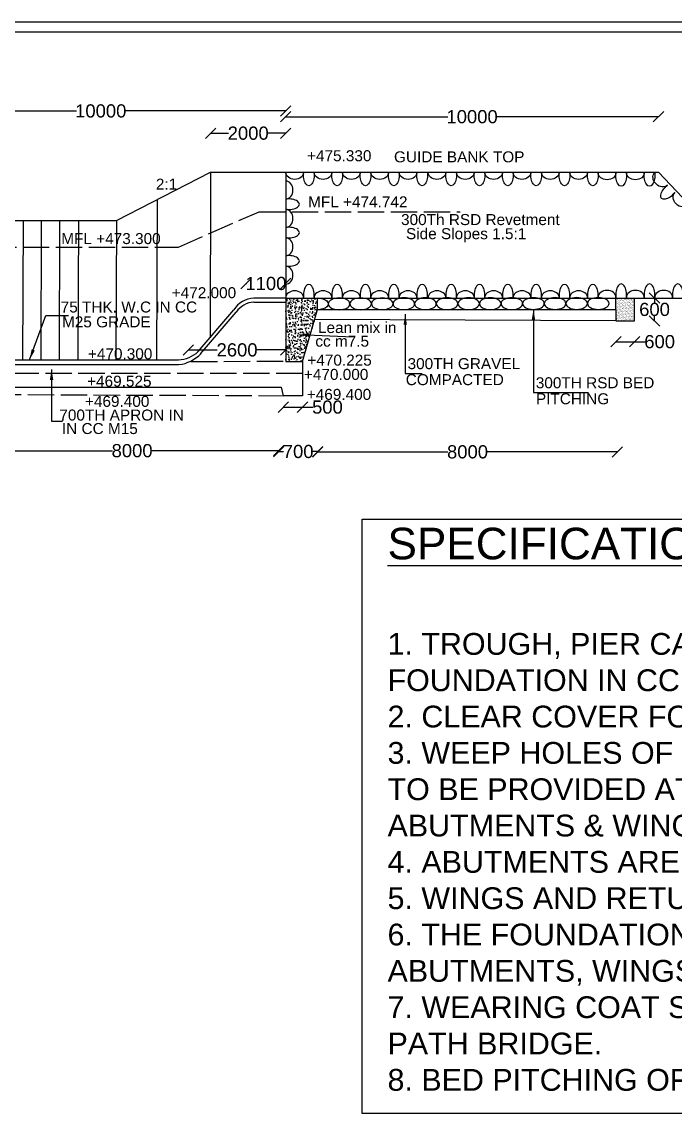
# Model space of a CAD drawing. Header units: millimetres. Extents: x 5124 to 6568637, y 2311 to 91879094.
# Drawn here: x 3373999 to 3379945, y 45955073 to 45965025 of the extents above; entities that cross this region are included whole.
import ezdxf

# ---------------------------------------------------------------- set-up
doc = ezdxf.new("R2010")
doc.units = ezdxf.units.MM
doc.header["$MEASUREMENT"] = 0
doc.linetypes.add('ACAD_ISO02W100', pattern=[15, 12, -3])
for name, color, linetype in [('DIMENSION', 7, 'Continuous'), ('DRAWING', 7, 'Continuous'), ('TEXT', 7, 'Continuous')]:
    doc.layers.add(name, color=color, linetype=linetype)
doc.styles.get("Standard").update_dxf_attribs({"font": 'arial.ttf', "height": 120})
doc.dimstyles.get("Standard").update_dxf_attribs({"dimtxt": 200, "dimasz": 110, "dimexe": 0.18, "dimexo": 0.0625, "dimgap": 0.09, "dimtad": 0, "dimtih": 1, "dimtoh": 1, "dimdec": 0, "dimzin": 0, "dimdsep": 46, "dimtxsty": 'Standard', "dimblk": 'OBLIQUE', "dimcen": 0.09, "dimse1": 1, "dimse2": 1, "dimadec": 0, "dimazin": 0, "dimtfac": 1, "dimtdec": 0, "dimtofl": 0, "dimtmove": 0, "dimatfit": 3, "dimfxl": 1, "dimtolj": 1, "dimtzin": 0, "dimarcsym": 0})

# ---------------------------------------------------------------- blocks, each defined once
blk = doc.blocks.new('_Oblique')
at = {"color": 0, "linetype": 'ByBlock', "lineweight": -2}
blk.add_line((-0.5, -0.5), (0.5, 0.5), dxfattribs=at)
blk = doc.blocks.new('*D89')
at = {"layer": 'Defpoints', "color": 0, "transparency": 16777216}
for p in [(3376401, 45964214.8), (3373033.4, 45963627.2), (3376401, 45963658.7)]:
    blk.add_point(p, dxfattribs=at)
at = {"layer": 'DIMENSION', "color": 0, "lineweight": -2, "transparency": 16777216}
for p, q in [((3373033.4, 45964214.8), (3374497.1, 45964214.8)), ((3376401, 45964214.8), (3374937.2, 45964214.8))]:
    blk.add_line(p, q, dxfattribs=at)
at = {"layer": 'DIMENSION', "color": 0, "lineweight": -2, "transparency": 16777216, "xscale": 95, "yscale": 95, "zscale": 95, "rotation": 180}
blk.add_blockref('_Oblique', (3373033.4, 45964214.8), dxfattribs=at)
at = {"layer": 'DIMENSION', "color": 0, "lineweight": -2, "transparency": 16777216, "xscale": 95, "yscale": 95, "zscale": 95}
blk.add_blockref('_Oblique', (3376401, 45964214.8), dxfattribs=at)
at = {"layer": 'DIMENSION', "color": 0, "transparency": 16777216, "insert": (3374717.2, 45964214.8), "char_height": 120, "attachment_point": 5}
blk.add_mtext('\\A1;10000', dxfattribs=at)
blk = doc.blocks.new('*D90')
at = {"layer": 'Defpoints', "color": 0, "transparency": 16777216}
for p in [(3376401, 45964012.5), (3375717.6, 45963658.7), (3376401, 45963658.7)]:
    blk.add_point(p, dxfattribs=at)
at = {"layer": 'DIMENSION', "color": 0, "lineweight": -2, "transparency": 16777216}
for p, q in [((3375717.6, 45964012.5), (3375879.2, 45964012.5)), ((3376401, 45964012.5), (3376239.4, 45964012.5))]:
    blk.add_line(p, q, dxfattribs=at)
at = {"layer": 'DIMENSION', "color": 0, "lineweight": -2, "transparency": 16777216, "xscale": 95, "yscale": 95, "zscale": 95, "rotation": 180}
blk.add_blockref('_Oblique', (3375717.6, 45964012.5), dxfattribs=at)
at = {"layer": 'DIMENSION', "color": 0, "lineweight": -2, "transparency": 16777216, "xscale": 95, "yscale": 95, "zscale": 95}
blk.add_blockref('_Oblique', (3376401, 45964012.5), dxfattribs=at)
at = {"layer": 'DIMENSION', "color": 0, "transparency": 16777216, "insert": (3376059.3, 45964012.5), "char_height": 120, "attachment_point": 5}
blk.add_mtext('\\A1;2000', dxfattribs=at)
blk = doc.blocks.new('*D92')
at = {"layer": 'Defpoints', "color": 0, "transparency": 16777216}
for p in [(3376040.4, 45962645.4), (3376040.4, 45962496.8), (3376401, 45962513.8)]:
    blk.add_point(p, dxfattribs=at)
at = {"layer": 'DIMENSION', "color": 0, "lineweight": -2, "transparency": 16777216}
for p, q in [((3376040.4, 45962645.4), (3376047.3, 45962645.4)), ((3376401, 45962645.4), (3376394.1, 45962645.4))]:
    blk.add_line(p, q, dxfattribs=at)
at = {"layer": 'DIMENSION', "color": 0, "lineweight": -2, "transparency": 16777216, "xscale": 95, "yscale": 95, "zscale": 95, "rotation": 180}
blk.add_blockref('_Oblique', (3376040.4, 45962645.4), dxfattribs=at)
at = {"layer": 'DIMENSION', "color": 0, "lineweight": -2, "transparency": 16777216, "xscale": 95, "yscale": 95, "zscale": 95}
blk.add_blockref('_Oblique', (3376401, 45962645.4), dxfattribs=at)
at = {"layer": 'DIMENSION', "color": 0, "transparency": 16777216, "insert": (3376220.7, 45962645.4), "char_height": 120, "attachment_point": 5}
blk.add_mtext('\\A1;1100', dxfattribs=at)
blk = doc.blocks.new('*D93')
at = {"layer": 'Defpoints', "color": 0, "transparency": 16777216}
for p in [(3375514.8, 45962041.3), (3376401, 45962041.3), (3376401, 45962041.3)]:
    blk.add_point(p, dxfattribs=at)
at = {"layer": 'DIMENSION', "color": 0, "lineweight": -2, "transparency": 16777216}
for p, q in [((3375514.8, 45962041.3), (3375777.8, 45962041.3)), ((3376401, 45962041.3), (3376138, 45962041.3))]:
    blk.add_line(p, q, dxfattribs=at)
at = {"layer": 'DIMENSION', "color": 0, "lineweight": -2, "transparency": 16777216, "xscale": 95, "yscale": 95, "zscale": 95, "rotation": 180}
blk.add_blockref('_Oblique', (3375514.8, 45962041.3), dxfattribs=at)
at = {"layer": 'DIMENSION', "color": 0, "lineweight": -2, "transparency": 16777216, "xscale": 95, "yscale": 95, "zscale": 95}
blk.add_blockref('_Oblique', (3376401, 45962041.3), dxfattribs=at)
at = {"layer": 'DIMENSION', "color": 0, "transparency": 16777216, "insert": (3375957.9, 45962041.3), "char_height": 120, "attachment_point": 5}
blk.add_mtext('\\A1;2600', dxfattribs=at)
blk = doc.blocks.new('*D94')
at = {"layer": 'Defpoints', "color": 0, "transparency": 16777216}
for p in [(3376379.7, 45961620.3), (3376553.1, 45961625.5), (3376553.1, 45961521.2)]:
    blk.add_point(p, dxfattribs=at)
at = {"layer": 'DIMENSION', "color": 0, "lineweight": -2, "transparency": 16777216}
for p, q in [((3376379.7, 45961521.2), (3376553.1, 45961521.2)), ((3376553.1, 45961521.2), (3376648.1, 45961521.2))]:
    blk.add_line(p, q, dxfattribs=at)
at = {"layer": 'DIMENSION', "color": 0, "lineweight": -2, "transparency": 16777216, "xscale": 95, "yscale": 95, "zscale": 95, "rotation": 180}
blk.add_blockref('_Oblique', (3376379.7, 45961521.2), dxfattribs=at)
at = {"layer": 'DIMENSION', "color": 0, "lineweight": -2, "transparency": 16777216, "xscale": 95, "yscale": 95, "zscale": 95}
blk.add_blockref('_Oblique', (3376553.1, 45961521.2), dxfattribs=at)
at = {"layer": 'DIMENSION', "color": 0, "transparency": 16777216, "insert": (3376780.6, 45961521.2), "char_height": 120, "attachment_point": 5}
blk.add_mtext('\\A1;500', dxfattribs=at)
blk = doc.blocks.new('*D95')
at = {"layer": 'Defpoints', "color": 0, "transparency": 16777216}
for p in [(3379793.3, 45964162.3), (3376401, 45963656.9), (3379793.3, 45963658.7)]:
    blk.add_point(p, dxfattribs=at)
at = {"layer": 'DIMENSION', "color": 0, "lineweight": -2, "transparency": 16777216}
for p, q in [((3376401, 45964162.3), (3377877.1, 45964162.3)), ((3379793.3, 45964162.3), (3378317.2, 45964162.3))]:
    blk.add_line(p, q, dxfattribs=at)
at = {"layer": 'DIMENSION', "color": 0, "lineweight": -2, "transparency": 16777216, "xscale": 95, "yscale": 95, "zscale": 95, "rotation": 180}
blk.add_blockref('_Oblique', (3376401, 45964162.3), dxfattribs=at)
at = {"layer": 'DIMENSION', "color": 0, "lineweight": -2, "transparency": 16777216, "xscale": 95, "yscale": 95, "zscale": 95}
blk.add_blockref('_Oblique', (3379793.3, 45964162.3), dxfattribs=at)
at = {"layer": 'DIMENSION', "color": 0, "transparency": 16777216, "insert": (3378097.1, 45964162.3), "char_height": 120, "attachment_point": 5}
blk.add_mtext('\\A1;10000', dxfattribs=at)
blk = doc.blocks.new('*D97')
at = {"layer": 'Defpoints', "color": 0, "transparency": 16777216}
for p in [(3373669.4, 45961133.3), (3376335.6, 45961124.7), (3376335.6, 45961110.7)]:
    blk.add_point(p, dxfattribs=at)
at = {"layer": 'DIMENSION', "color": 0, "lineweight": -2, "transparency": 16777216}
for p, q in [((3373669.4, 45961124.7), (3374823.3, 45961124.7)), ((3376335.6, 45961124.7), (3375181.6, 45961124.7))]:
    blk.add_line(p, q, dxfattribs=at)
at = {"layer": 'DIMENSION', "color": 0, "lineweight": -2, "transparency": 16777216, "xscale": 95, "yscale": 95, "zscale": 95, "rotation": 180}
blk.add_blockref('_Oblique', (3373669.4, 45961124.7), dxfattribs=at)
at = {"layer": 'DIMENSION', "color": 0, "lineweight": -2, "transparency": 16777216, "xscale": 95, "yscale": 95, "zscale": 95}
blk.add_blockref('_Oblique', (3376335.6, 45961124.7), dxfattribs=at)
at = {"layer": 'DIMENSION', "color": 0, "transparency": 16777216, "insert": (3375002.5, 45961124.7), "char_height": 120, "attachment_point": 5}
blk.add_mtext('\\A1;8000', dxfattribs=at)
blk = doc.blocks.new('*D98')
at = {"layer": 'Defpoints', "color": 0, "transparency": 16777216}
for p in [(3376335.6, 45961124.7), (3376692.4, 45961117.2), (3376692.4, 45961115.5)]:
    blk.add_point(p, dxfattribs=at)
at = {"layer": 'DIMENSION', "color": 0, "lineweight": -2, "transparency": 16777216}
for p, q in [((3376335.6, 45961117.2), (3376382, 45961117.2)), ((3376692.4, 45961117.2), (3376645.9, 45961117.2))]:
    blk.add_line(p, q, dxfattribs=at)
at = {"layer": 'DIMENSION', "color": 0, "lineweight": -2, "transparency": 16777216, "xscale": 95, "yscale": 95, "zscale": 95, "rotation": 180}
blk.add_blockref('_Oblique', (3376335.6, 45961117.2), dxfattribs=at)
at = {"layer": 'DIMENSION', "color": 0, "lineweight": -2, "transparency": 16777216, "xscale": 95, "yscale": 95, "zscale": 95}
blk.add_blockref('_Oblique', (3376692.4, 45961117.2), dxfattribs=at)
at = {"layer": 'DIMENSION', "color": 0, "transparency": 16777216, "insert": (3376514, 45961117.2), "char_height": 120, "attachment_point": 5}
blk.add_mtext('\\A1;700', dxfattribs=at)
blk = doc.blocks.new('*D99')
at = {"layer": 'Defpoints', "color": 0, "transparency": 16777216}
for p in [(3376692.4, 45961115.5), (3379418.4, 45961114.1), (3379418.4, 45961109.8)]:
    blk.add_point(p, dxfattribs=at)
at = {"layer": 'DIMENSION', "color": 0, "lineweight": -2, "transparency": 16777216}
for p, q in [((3376692.4, 45961114.1), (3377876.3, 45961114.1)), ((3379418.4, 45961114.1), (3378234.6, 45961114.1))]:
    blk.add_line(p, q, dxfattribs=at)
at = {"layer": 'DIMENSION', "color": 0, "lineweight": -2, "transparency": 16777216, "xscale": 95, "yscale": 95, "zscale": 95, "rotation": 180}
blk.add_blockref('_Oblique', (3376692.4, 45961114.1), dxfattribs=at)
at = {"layer": 'DIMENSION', "color": 0, "lineweight": -2, "transparency": 16777216, "xscale": 95, "yscale": 95, "zscale": 95}
blk.add_blockref('_Oblique', (3379418.4, 45961114.1), dxfattribs=at)
at = {"layer": 'DIMENSION', "color": 0, "transparency": 16777216, "insert": (3378055.4, 45961114.1), "char_height": 120, "attachment_point": 5}
blk.add_mtext('\\A1;8000', dxfattribs=at)
blk = doc.blocks.new('*D100')
at = {"layer": 'Defpoints', "color": 0, "transparency": 16777216}
for p in [(3379406.1, 45962304.9), (3379576.4, 45962304.9), (3379576.4, 45962116.3)]:
    blk.add_point(p, dxfattribs=at)
at = {"layer": 'DIMENSION', "color": 0, "lineweight": -2, "transparency": 16777216}
for p, q in [((3379406.1, 45962116.3), (3379576.4, 45962116.3)), ((3379576.4, 45962116.3), (3379671.4, 45962116.3))]:
    blk.add_line(p, q, dxfattribs=at)
at = {"layer": 'DIMENSION', "color": 0, "lineweight": -2, "transparency": 16777216, "xscale": 95, "yscale": 95, "zscale": 95, "rotation": 180}
blk.add_blockref('_Oblique', (3379406.1, 45962116.3), dxfattribs=at)
at = {"layer": 'DIMENSION', "color": 0, "lineweight": -2, "transparency": 16777216, "xscale": 95, "yscale": 95, "zscale": 95}
blk.add_blockref('_Oblique', (3379576.4, 45962116.3), dxfattribs=at)
at = {"layer": 'DIMENSION', "color": 0, "transparency": 16777216, "insert": (3379804.2, 45962116.3), "char_height": 120, "attachment_point": 5}
blk.add_mtext('\\A1;600', dxfattribs=at)
blk = doc.blocks.new('*D101')
at = {"layer": 'Defpoints', "color": 0, "transparency": 16777216}
for p in [(3379576.4, 45962513.8), (3379757.7, 45962513.8), (3379551.3, 45962304.9)]:
    blk.add_point(p, dxfattribs=at)
at = {"layer": 'DIMENSION', "color": 0, "lineweight": -2, "transparency": 16777216}
for p, q in [((3379757.7, 45962513.8), (3379757.7, 45962470.7)), ((3379757.7, 45962304.9), (3379757.7, 45962348))]:
    blk.add_line(p, q, dxfattribs=at)
at = {"layer": 'DIMENSION', "color": 0, "lineweight": -2, "transparency": 16777216, "xscale": 95, "yscale": 95, "zscale": 95}
for p, rotation in [((3379757.7, 45962513.8), 90), ((3379757.7, 45962304.9), 270)]:
    blk.add_blockref('_Oblique', p, dxfattribs=dict(at, rotation=rotation))
at = {"layer": 'DIMENSION', "color": 0, "transparency": 16777216, "insert": (3379757.7, 45962409.4), "char_height": 120, "attachment_point": 5}
blk.add_mtext('\\A1;600', dxfattribs=at)

msp = doc.modelspace()

# ---------------------------------------------------------------- hatches: boundary and pattern name
at = {"layer": 'DIMENSION'}
h = msp.add_hatch(dxfattribs=at)
h.set_pattern_fill('AR-SAND', color=256, scale=10, style=0)
h.set_pattern_definition([(37.5, (0, 0), (-0.629933581, 19.26823769), [0, -15.2, 0, -17, 0, -16.25]), (7.5, (0, 0), (17.697767053, 28.221460652), [0, -8.2, 0, -13.7, 0, -5.25]), (327.5, (-12.3, 0), (31.1414186175, 0.0565905354), [0, -5, 0, -18, 0, -23.5]), (317.5, (-12.3, 0), (30.061266046, 8.77675565), [0, -2.5, 0, -11.8, 0, -13.5])])
h.paths.add_polyline_path([(3379576.4, 45962513.8), (3379406.1, 45962513.8), (3379406.1, 45962409.1), (3379406.1, 45962304.9), (3379576.4, 45962304.9)])
at = {"layer": 'DRAWING'}
h = msp.add_hatch(dxfattribs=at)
h.set_pattern_fill('AR-CONC,_O', color=256, scale=10)
h.set_pattern_definition([(50, (0, 0), (71.72601826, -6.2752135), [7.5, -82.5]), (355, (0, 0), (-13.87513336, 75.21921337), [6, -66]), (100.4514, (5.98, -0.52), (57.85093817, 68.94395421), [6.374019, -70.1142112]), (46.1842, (0, 20), (106.72410486, -16.55190143), [11.25, -123.75]), (96.6356, (8.89, 18.62), (93.46627055, 97.4117871), [9.5610288, -105.1713]), (351.1842, (0, 20), (93.46619451, 97.4118601), [9, -99]), (21, (10, 15), (59.69070521, -40.26188907), [7.5, -82.5]), (326, (10, 15), (24.33153319, 72.5150045), [6, -66]), (71.4514, (14.974, 11.645), (84.02226286, 32.25304967), [6.374019, -70.1142112]), (37.5, (0, 0), (1.215985532, 33.289385383), [0, -65.2, 0, -67, 0, -66.25]), (7.5, (0, 0), (26.306953744, 39.441171188), [0, -38.2, 0, -63.7, 0, -25.25]), (327.5, (-22.3, 0), (53.382243617, -2.255487173), [0, -25, 0, -78, 0, -103.5]), (317.5, (-32.3, 0), (58.318616934, 10.010498233), [0, -32.5, 0, -51.8, 0, -73.5])])
h.paths.add_polyline_path([(3376689.5, 45962409.1), (3376689.5, 45962513.8), (3376401, 45962513.8), (3376401, 45961937.8), (3376553.1, 45961937.8)])

# ---------------------------------------------------------------- linework, layer by layer
at = {"layer": 'DIMENSION'}
for points in [[(3373033.4, 45963315.4), (3373204.9, 45963217.4), (3374859.2, 45963217.4), (3375717.6, 45963658.7), (3376401, 45963658.7), (3376401, 45962513.8), (3376401, 45961937.8), (3376553.1, 45961937.8), (3376553.1, 45961625.5), (3376378.4, 45961625.5)], [(3375717.6, 45963658.7), (3375712.3, 45962152.1)], [(3376401, 45963658.7), (3379793.3, 45963658.7)], [(3379793.3, 45963658.7), (3380880.2, 45962513.8)], [(3375230.6, 45963408.3), (3375225.5, 45961952.9)], [(3374010.6, 45963217.4), (3374006.1, 45961952.9)], [(3374176.4, 45963217.4), (3374172, 45961952.9)], [(3374342.5, 45963217.4), (3374338, 45961952.9)], [(3374514.2, 45963217.4), (3374509.8, 45961952.9)], [(3374859.2, 45963217.4), (3374854.8, 45961952.9)], [(3376401, 45962513.8), (3376111.7, 45962513.8)], [(3376401, 45962513.8), (3381922.1, 45962513.8)], [(3376553.1, 45961937.8), (3376689.5, 45962409.1), (3376689.5, 45962513.8)], [(3376689.5, 45962409.1), (3379406.1, 45962409.1), (3379406.1, 45962513.8)], [(3379406.1, 45962304.9), (3379576.4, 45962304.9), (3379576.4, 45962513.8)], [(3375605.1, 45962026.1), (3375927.7, 45962405.3)], [(3376111.9, 45962477.4), (3376401, 45962477.4)], [(3379406.1, 45962409.1), (3379406.1, 45962304.9), (3376663, 45962317.5)], [(3375626.6, 45962004.8), (3375950.1, 45962385.7)], [(3372365.8, 45962096.5), (3373307.7, 45962096.5), (3373698.3, 45961952.9), (3375424.6, 45961952.9)], [(3371152.5, 45962043.6), (3372365.8, 45962043.6), (3373310.6, 45962043.6), (3373685.6, 45961907.6), (3375429.4, 45961907.6)], [(3373152.6, 45961702.1), (3376358.7, 45961702.1), (3376378.4, 45961625.5)]]:
    msp.add_lwpolyline(points, dxfattribs=at)
for centre, radius, start, end in [((3376123.7, 45962283.4), 230.7, 92.98155, 148.12335), ((3376125.8, 45962264.1), 213.7, 93.74393, 145.32069), ((3375415.3, 45962235.1), 282.4, 271.89352, 312.24601), ((3375383.3, 45962249.8), 345.3, 277.67237, 314.81615)]:
    msp.add_arc(centre, radius, start, end, dxfattribs=at)
at = {"layer": 'DIMENSION', "extrusion": (0, 0, -1)}
for centre, major_axis, ratio, start_param, end_param in [((3376482.4, 45963658.7), (-81.5, 0), 0.807913, 3.141593, 6.283185), ((3376611.4, 45963635.4), (0, 100.9), 0.483873, 1.33745, 4.945735), ((3376740.3, 45963658.7), (-81.5, 0), 0.807913, 3.141593, 6.283185), ((3376869.3, 45963635.4), (0, 100.9), 0.483873, 1.33745, 4.945735), ((3376998.2, 45963658.7), (-81.5, 0), 0.807913, 3.141593, 6.283185), ((3377127.2, 45963635.4), (0, 100.9), 0.483873, 1.33745, 4.945735), ((3377256.1, 45963658.7), (-81.5, 0), 0.807913, 3.141593, 6.283185), ((3377385.1, 45963635.4), (0, 100.9), 0.483873, 1.33745, 4.945735), ((3377514, 45963658.7), (-81.5, 0), 0.807913, 3.141593, 6.283185), ((3377643, 45963635.4), (0, 100.9), 0.483873, 1.33745, 4.945735), ((3377777.4, 45963658.7), (-81.5, 0), 0.807913, 3.141593, 6.283185), ((3377906.4, 45963635.4), (0, 100.9), 0.483873, 1.33745, 4.945735), ((3378035.3, 45963658.7), (-81.5, 0), 0.807913, 3.141593, 6.283185), ((3378164.3, 45963635.4), (0, 100.9), 0.483873, 1.33745, 4.945735), ((3378293.2, 45963658.7), (-81.5, 0), 0.807913, 3.141593, 6.283185), ((3378422.2, 45963635.4), (0, 100.9), 0.483873, 1.33745, 4.945735), ((3378551.1, 45963658.7), (-81.5, 0), 0.807913, 3.141593, 6.283185), ((3378680.1, 45963635.4), (0, 100.9), 0.483873, 1.33745, 4.945735), ((3378809, 45963658.7), (-81.5, 0), 0.807913, 3.141593, 6.283185), ((3378938, 45963635.4), (0, 100.9), 0.483873, 1.33745, 4.945735), ((3379067, 45963658.7), (-81.5, 0), 0.807913, 3.141593, 6.283185), ((3379195.9, 45963635.4), (0, 100.9), 0.483873, 1.33745, 4.945735), ((3379325.3, 45963654.9), (-81.5, 0), 0.807913, 3.141593, 6.283185), ((3379454.2, 45963631.6), (0, 100.9), 0.483873, 1.33745, 4.945735), ((3379583.2, 45963654.9), (-81.5, 0), 0.807913, 3.141593, 6.283185), ((3379712.1, 45963631.6), (0, 100.9), 0.483873, 1.33745, 4.945735), ((3379817.5, 45963597.5), (-57.8, 57.4), 0.807913, 3.141593, 6.283185), ((3379892.6, 45963490.2), (71, 71.6), 0.483873, 1.33745, 4.945735), ((3380000.6, 45963415.9), (-57.8, 57.4), 0.807913, 3.141593, 6.283185), ((3376689.6, 45962460.4), (-98.3, 0), 0.544099, 1.569988, 4.719783)]:
    msp.add_ellipse(centre, major_axis=major_axis, ratio=ratio, start_param=start_param, end_param=end_param, dxfattribs=at)
at = {"layer": 'DIMENSION'}
for centre, major_axis, ratio, start_param, end_param in [((3376401, 45963495.6), (0, 81.5), 0.807913, 3.141593, 6.283185), ((3376424.3, 45963366.6), (-100.9, 0), 0.483873, 1.33745, 4.945735), ((3376401, 45963237.7), (0, 81.5), 0.807913, 3.141593, 6.283185), ((3376424.3, 45963108.7), (-100.9, 0), 0.483873, 1.33745, 4.945735), ((3376401, 45962979.8), (0, 81.5), 0.807913, 3.141593, 6.283185), ((3376424.3, 45962850.8), (-100.9, 0), 0.483873, 1.33745, 4.945735), ((3376401, 45962721.9), (0, 81.5), 0.807913, 3.141593, 6.283185), ((3376611.4, 45962537.2), (0, -100.9), 0.483873, 1.33745, 4.945735), ((3376869.3, 45962537.2), (0, -100.9), 0.483873, 1.33745, 4.945735), ((3377127.2, 45962537.2), (0, -100.9), 0.483873, 1.33745, 4.945735), ((3377385.1, 45962537.2), (0, -100.9), 0.483873, 1.33745, 4.945735), ((3377643, 45962537.2), (0, -100.9), 0.483873, 1.33745, 4.945735), ((3377906.4, 45962537.2), (0, -100.9), 0.483873, 1.33745, 4.945735), ((3378164.3, 45962537.2), (0, -100.9), 0.483873, 1.33745, 4.945735), ((3378422.2, 45962537.2), (0, -100.9), 0.483873, 1.33745, 4.945735), ((3378680.1, 45962537.2), (0, -100.9), 0.483873, 1.33745, 4.945735), ((3378938, 45962537.2), (0, -100.9), 0.483873, 1.33745, 4.945735), ((3379195.9, 45962537.2), (0, -100.9), 0.483873, 1.33745, 4.945735), ((3379454.2, 45962541), (0, -100.9), 0.483873, 1.33745, 4.945735), ((3379712.1, 45962541), (0, -100.9), 0.483873, 1.33745, 4.945735), ((3379970, 45962541), (0, -100.9), 0.483873, 1.33745, 4.945735), ((3376482.4, 45962513.8), (-81.5, 0), 0.807913, 3.141593, 6.283185), ((3376740.3, 45962513.8), (-81.5, 0), 0.807913, 3.141593, 6.283185), ((3376998.2, 45962513.8), (-81.5, 0), 0.807913, 3.141593, 6.283185), ((3377256.1, 45962513.8), (-81.5, 0), 0.807913, 3.141593, 6.283185), ((3377514, 45962513.8), (-81.5, 0), 0.807913, 3.141593, 6.283185), ((3377777.4, 45962513.8), (-81.5, 0), 0.807913, 3.141593, 6.283185), ((3378035.3, 45962513.8), (-81.5, 0), 0.807913, 3.141593, 6.283185), ((3378293.2, 45962513.8), (-81.5, 0), 0.807913, 3.141593, 6.283185), ((3378551.1, 45962513.8), (-81.5, 0), 0.807913, 3.141593, 6.283185), ((3378809, 45962513.8), (-81.5, 0), 0.807913, 3.141593, 6.283185), ((3379067, 45962513.8), (-81.5, 0), 0.807913, 3.141593, 6.283185), ((3379325.3, 45962517.7), (-81.5, 0), 0.807913, 3.141593, 6.283185), ((3379583.2, 45962517.7), (-81.5, 0), 0.807913, 3.141593, 6.283185), ((3379841.1, 45962517.7), (-81.5, 0), 0.807913, 3.141593, 6.283185)]:
    msp.add_ellipse(centre, major_axis=major_axis, ratio=ratio, start_param=start_param, end_param=end_param, dxfattribs=at)
at = {"layer": 'DIMENSION', "extrusion": (0, 0, -1)}
for centre in [(3376886.2, 45962460.6), (3377082.8, 45962461), (3377279.4, 45962461.3), (3377476, 45962461.6), (3377672.6, 45962461.9), (3377869.3, 45962462.2), (3378065.9, 45962462.5), (3378262.5, 45962462.7), (3378459.1, 45962463), (3378655.7, 45962463.3), (3378852.3, 45962463.6), (3379048.9, 45962463.9), (3379245.5, 45962464.2)]:
    msp.add_ellipse(centre, major_axis=(-98.3, 0), ratio=0.544099, dxfattribs=at)
at = {"layer": 'DRAWING'}
for points in [[(3337339.5, 45965025.3), (3388705.8, 45965025.3), (3388705.8, 45927310.5), (3337339.5, 45927310.5)], [(3337429.6, 45964935.3), (3388615.7, 45964935.3), (3388615.7, 45927400.6), (3337429.6, 45927400.6)]]:
    msp.add_lwpolyline(points, close=True, dxfattribs=at)
at = {"layer": 'DRAWING', "linetype": 'ACAD_ISO02W100', "ltscale": 20}
for points in [[(3371009, 45962975.6), (3375424.1, 45962975.6), (3376157.6, 45963298.6), (3377987.9, 45963298.6)], [(3376378.4, 45961937.8), (3375518.3, 45961932)], [(3376553.1, 45961827.7), (3373152.6, 45961827.7)], [(3373152.6, 45961638.3), (3376378.4, 45961625.5)]]:
    msp.add_lwpolyline(points, dxfattribs=at)
at = {"layer": 'TEXT'}
msp.add_lwpolyline([(3377096, 45960501.5), (3388194, 45960501.5), (3388194, 45955097), (3377096, 45955097)], close=True, dxfattribs=at)

# ---------------------------------------------------------------- texts
for s, p in [(' +475.330', (3376555.8, 45963757.9)), ('GUIDE BANK TOP', (3377386.2, 45963747.8)), ('2:1', (3375218.8, 45963499.4)), (' MFL +474.742', (3376565.8, 45963338.4)), ('300Th RSD Revetment', (3377450.6, 45963177.2)), (' MFL +473.300', (3374319.1, 45963004.3)), ('Side Slopes 1.5:1', (3377495.4, 45963049)), (' +472.000', (3375324.4, 45962512)), ('75 THK. W.C IN CC', (3374352.8, 45962381.9)), ('M25 GRADE', (3374364.6, 45962246.9)), ('Lean mix in', (3376694.6, 45962195.2)), ('cc m7.5', (3376670.4, 45962071.3)), (' +470.300', (3374561.7, 45961956.2)), (' +470.225', (3376558.8, 45961898.8)), ('300TH GRAVEL ', (3377509.9, 45961866.7)), (' +469.525', (3374554.2, 45961707.1)), (' +470.000', (3376527.5, 45961768.9)), ('COMPACTED', (3377493.5, 45961721.2)), ('300TH RSD BED ', (3378677, 45961692.9)), (' +469.400', (3374534.6, 45961523.8)), (' +469.400', (3376553.6, 45961587.1)), ('PITCHING', (3378678.2, 45961547.2)), ('700TH APRON IN', (3374340.5, 45961399.2)), ('IN CC M15', (3374363.8, 45961276.5))]:
    msp.add_text(s, height=100, dxfattribs=at).set_placement(p)
at = {"layer": 'TEXT', "insert": (3377327.6, 45960424.2), "char_height": 198.2235, "width": 10886.009, "attachment_point": 1}
msp.add_mtext('{\\H1.4486x;\\LSPECIFICATIONS:-\\P\\P}1. TROUGH, PIER CAP SHALL BE IN VRCC OF M25 GRADE, PIER AND FOUNDATION IN CC M15 GRADE. \\P2. CLEAR COVER FOR TROUGH SLAB SHALL BE 30 mm. AND FOR BEAMS 40 mm. \\P3. WEEP HOLES OF SIZE 75mm0 WITH INVERTED FILTERS ON REAR FACE ARE TO BE PROVIDED AT 1500mm 0/C BOTH WAYS STAGGERED ABOVE FSL IN ABUTMENTS & WINGS & RETURNS. \\P4. ABUTMENTS ARE IN WC M15 GRADE WITH 40 MSA. \\P5. WINGS AND RETURN WALLS ARE IN VCC M15 GRADE WITH 40 MSA. \\P6. THE FOUNDATION CONCRETE SHALL BE IN VCC OF M15 GRADE FOR ABUTMENTS, WINGS & RETURNS WITH 40 MSA. \\P7. WEARING COAT SHALL BE WITH M25 MIX WITH 20 MSA FOR INSPECTION PATH BRIDGE. \\P8. BED PITCHING OF 300mm THICK TO BE PROVIDED IN DRAIN BED & SIDES ', dxfattribs=at)

# ---------------------------------------------------------------- dimensions: what is measured, and where the dimension line sits
at = {"layer": 'DIMENSION'}
for base, p1, p2, text, picture, middle in [((3376401, 45964214.8), (3373033.4, 45963627.2), (3376401, 45963658.7), '10000', '*D89', (3374717.2, 45964214.8)), ((3379793.3, 45964162.3), (3376401, 45963656.9), (3379793.3, 45963658.7), '10000', '*D95', (3378097.1, 45964162.3)), ((3376401, 45964012.5), (3375717.6, 45963658.7), (3376401, 45963658.7), '2000', '*D90', (3376059.3, 45964012.5)), ((3376040.4, 45962645.4), (3376401, 45962513.8), (3376040.4, 45962496.8), '1100', '*D92', (3376220.7, 45962645.4)), ((3379576.4, 45962116.3), (3379406.1, 45962304.9), (3379576.4, 45962304.9), '600', '*D100', (3379804.2, 45962116.3)), ((3376401, 45962041.3), (3375514.8, 45962041.3), (3376401, 45962041.3), '2600', '*D93', (3375957.9, 45962041.3)), ((3376553.1, 45961521.2), (3376379.7, 45961620.3), (3376553.1, 45961625.5), '500', '*D94', (3376780.6, 45961521.2)), ((3376335.6, 45961124.7), (3373669.4, 45961133.3), (3376335.6, 45961110.7), '8000', '*D97', (3375002.5, 45961124.7)), ((3376692.4, 45961117.2), (3376335.6, 45961124.7), (3376692.4, 45961115.5), '700', '*D98', (3376514, 45961117.2)), ((3379418.4, 45961114.1), (3376692.4, 45961115.5), (3379418.4, 45961109.8), '8000', '*D99', (3378055.4, 45961114.1))]:
    dim = msp.add_linear_dim(base=base, p1=p1, p2=p2, text=text, dimstyle='Standard', override={"dimasz": 95, "dimarcsym": 1}, dxfattribs=at)
    dim.commit()
    dim.dimension.update_dxf_attribs({"geometry": picture, "text_midpoint": middle})
dim = msp.add_linear_dim(base=(3379757.7, 45962513.8), p1=(3379551.3, 45962304.9), p2=(3379576.4, 45962513.8), angle=90, text='600', dimstyle='Standard', override={"dimasz": 95, "dimarcsym": 1}, dxfattribs=at)
dim.commit()
dim.dimension.update_dxf_attribs({"geometry": '*D101', "text_midpoint": (3379757.7, 45962409.4)})

# ---------------------------------------------------------------- leaders
for points in [[(3378655.7, 45962409.8), (3378655.7, 45961653.9), (3379156.3, 45961653.9)], [(3374070, 45961952.9), (3374217, 45962353.5), (3374423, 45962353.5)], [(3377488.7, 45962365.7), (3377488.7, 45961827.7), (3377641.2, 45961827.7)], [(3376520.2, 45962180.6), (3377014.5, 45962159.9)], [(3374269.9, 45961864.4), (3374269.9, 45961393.1), (3374368.4, 45961393.1)]]:
    msp.add_leader(points, dimstyle='Standard', override={"dimasz": 95, "dimgap": 0.09, "dimtad": 0, "dimarcsym": 1}, dxfattribs=at)

doc.saveas('drawing.dxf')
